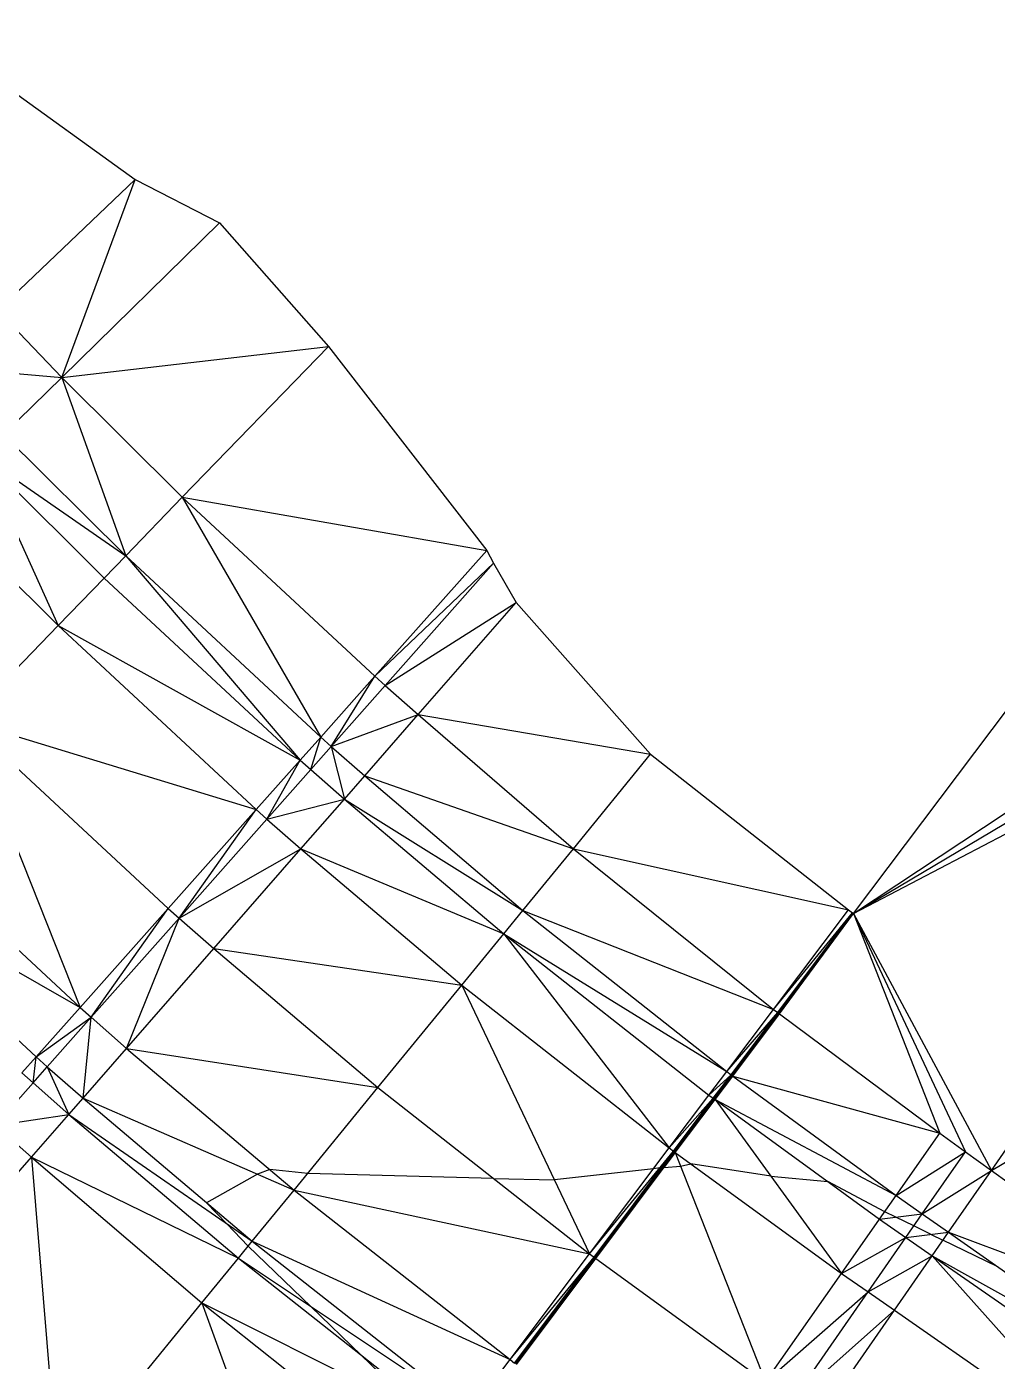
# Model space of a CAD drawing. Extents: x 2195426 to 2196998, y 328445 to 330532.
# Drawn here: x 2195655.1 to 2195743.1, y 329586.5 to 329707.4 of the extents above; entities that cross this region are included whole.
import ezdxf

# ---------------------------------------------------------------- set-up
doc = ezdxf.new("R2010")
doc.units = 0
for name, color, linetype in [('LS-CUTFILL', 5, 'CONTINUOUS'), ('LS-TIN-BOTTOM', 1, 'CONTINUOUS'), ('LS-TIN-TOP', 3, 'CONTINUOUS')]:
    doc.layers.add(name, color=color, linetype=linetype)

msp = doc.modelspace()

# ---------------------------------------------------------------- linework, layer by layer
at = {"layer": 'LS-CUTFILL'}
for p, q in [((2195723.160057, 329618.048225), (2195718.922285, 329612.427475)), ((2195723.160057, 329618.048225), (2195723.1502, 329618.0558)), ((2195723.2204, 329617.990509), (2195723.295989, 329617.932565)), ((2195717.31591, 329610.288977), (2195718.996444, 329612.365493)), ((2195719.073154, 329612.306881), (2195718.318493, 329611.462614)), ((2195717.393138, 329610.230218), (2195718.606793, 329611.685531)), ((2195713.792139, 329605.434847), (2195717.392076, 329610.228835)), ((2195713.799811, 329605.424532), (2195717.468077, 329610.168638)), ((2195717.315035, 329610.287881), (2195717.314439, 329610.287051)), ((2195717.31519, 329610.288086), (2195717.315035, 329610.287881)), ((2195717.315453, 329610.288437), (2195717.315822, 329610.288892)), ((2195713.792187, 329605.434812), (2195715.959673, 329608.226129)), ((2195712.83873, 329604.025076), (2195713.799809, 329605.424534)), ((2195713.866788, 329605.371085), (2195712.838753, 329604.025081)), ((2195712.838753, 329604.025081), (2195713.866601, 329605.370837)), ((2195713.711592, 329605.490787), (2195713.7116, 329605.4908)), ((2195677.101952, 329603.842193), (2195676.000249, 329603.413784)), ((2195680.548598, 329603.48341), (2195677.101959, 329603.84219)), ((2195711.903816, 329603.911513), (2195702.917462, 329602.886789)), ((2195711.903823, 329603.911513), (2195711.903816, 329603.911513)), ((2195712.477702, 329603.984497), (2195711.903823, 329603.911513)), ((2195712.477702, 329603.984497), (2195712.477709, 329603.984496)), ((2195712.477709, 329603.984496), (2195712.585992, 329603.992341)), ((2195712.585995, 329603.992341), (2195712.606574, 329603.993926)), ((2195712.721779, 329604.009443), (2195712.721852, 329604.009452)), ((2195712.857543, 329604.026567), (2195712.857519, 329604.026566)), ((2195712.857543, 329604.026567), (2195714.348742, 329604.152807)), ((2195714.348742, 329604.152807), (2195714.348764, 329604.152805)), ((2195714.348764, 329604.152805), (2195715.268972, 329604.355956)), ((2195722.523359, 329603.235885), (2195715.268972, 329604.355971)), ((2195715.268972, 329604.355971), (2195715.268972, 329604.355956)), ((2195676.000222, 329603.413778), (2195671.379063, 329600.825157)), ((2195676.000222, 329603.413778), (2195676.000249, 329603.413784)), ((2195680.548636, 329603.483401), (2195680.548598, 329603.48341)), ((2195697.391316, 329603.035003), (2195680.548636, 329603.483401)), ((2195697.391318, 329603.035003), (2195702.917431, 329602.886778)), ((2195702.917462, 329602.886789), (2195702.917431, 329602.886778)), ((2195722.523403, 329603.235875), (2195722.523359, 329603.235885)), ((2195722.523403, 329603.235875), (2195727.709468, 329602.736101)), ((2195727.709468, 329602.736101), (2195727.70936, 329602.736209)), ((2195732.860766, 329600.010501), (2195727.70936, 329602.736209)), ((2195671.379025, 329600.825185), (2195673.213019, 329598.920073)), ((2195671.379063, 329600.825157), (2195671.379025, 329600.825185)), ((2195673.213026, 329598.920065), (2195675.161311, 329596.899227)), ((2195733.870833, 329599.520597), (2195732.86077, 329600.010499)), ((2195733.870853, 329599.520587), (2195733.870833, 329599.520597)), ((2195735.501226, 329598.728591), (2195733.870853, 329599.520587)), ((2195735.50123, 329598.728589), (2195735.501226, 329598.728591)), ((2195737.077982, 329597.958092), (2195735.50123, 329598.728589)), ((2195737.078008, 329597.95808), (2195737.077982, 329597.958092)), ((2195737.078008, 329597.95808), (2195738.135968, 329597.441179)), ((2195680.838871, 329591.417787), (2195675.161319, 329596.899221)), ((2195743.061214, 329595.03441), (2195738.13599, 329597.441168)), ((2195706.504301, 329595.896134), (2195706.504285, 329595.896111)), ((2195706.505364, 329595.897548), (2195706.505379, 329595.897536)), ((2195706.583193, 329595.834626), (2195706.583178, 329595.834638)), ((2195706.584285, 329595.836111), (2195706.584985, 329595.837044)), ((2195743.061233, 329595.034401), (2195743.061214, 329595.03441)), ((2195680.838871, 329591.417787), (2195680.838892, 329591.417767)), ((2195685.395235, 329587.025488), (2195680.838892, 329591.417767)), ((2195685.395235, 329587.025488), (2195685.395287, 329587.025438)), ((2195685.395287, 329587.025438), (2195690.752783, 329581.856602))]:
    msp.add_line(p, q, dxfattribs=at)
at = {"layer": 'LS-TIN-BOTTOM'}
for p, q in [((2195645.6489, 329707.3981, 1177.8327), (2195664.9099, 329693.5532, 1175.4906)), ((2195652.41, 329681.6717, 1185.838), (2195664.9099, 329693.5532, 1175.4906)), ((2195658.2452, 329675.6225, 1186.0505), (2195664.9099, 329693.5532, 1175.4906)), ((2195664.9099, 329693.5532, 1175.4906), (2195672.5363, 329689.6121, 1174.0513)), ((2195658.2452, 329675.6225, 1186.0505), (2195672.5363, 329689.6121, 1174.0513)), ((2195672.5363, 329689.6121, 1174.0513), (2195682.4195, 329678.4285, 1175.0182)), ((2195652.41, 329681.6717, 1185.838), (2195658.2452, 329675.6225, 1186.0505)), ((2195658.2452, 329675.6225, 1186.0505), (2195682.4195, 329678.4285, 1175.0182)), ((2195669.1797, 329664.7496, 1186.4404), (2195682.4195, 329678.4285, 1175.0182)), ((2195682.4195, 329678.4285, 1175.0182), (2195696.7736, 329659.9235, 1177.8986)), ((2195647.057, 329676.5835, 1187.2995), (2195658.2452, 329675.6225, 1186.0505)), ((2195652.9676, 329670.4561, 1187.512), (2195658.2452, 329675.6225, 1186.0505)), ((2195658.2452, 329675.6225, 1186.0505), (2195664.0433, 329659.4428, 1187.9018)), ((2195658.2452, 329675.6225, 1186.0505), (2195669.1797, 329664.7496, 1186.4404)), ((2195652.9676, 329670.4561, 1187.512), (2195664.0433, 329659.4428, 1187.9018)), ((2195650.9672, 329668.498, 1188.0662), (2195657.9236, 329653.1202, 1188.8133)), ((2195650.9672, 329668.498, 1188.0662), (2195664.0433, 329659.4428, 1187.9018)), ((2195650.9672, 329668.498, 1188.0662), (2195662.0965, 329657.4315, 1188.4561)), ((2195646.6796, 329664.3008, 1188.4234), (2195657.9236, 329653.1202, 1188.8133)), ((2195664.0433, 329659.4428, 1187.9018), (2195669.1797, 329664.7496, 1186.4404)), ((2195669.1797, 329664.7496, 1186.4404), (2195681.7288, 329643.0246, 1188.5042)), ((2195669.1797, 329664.7496, 1186.4404), (2195696.7736, 329659.9235, 1177.8986)), ((2195669.1797, 329664.7496, 1186.4404), (2195686.6397, 329648.5408, 1187.0427)), ((2195730.0192, 329627.0445, 1181.6943), (2195758.0186, 329664.1887, 1176.9194)), ((2195662.0965, 329657.4315, 1188.4561), (2195664.0433, 329659.4428, 1187.9018)), ((2195664.0433, 329659.4428, 1187.9018), (2195679.8675, 329640.9339, 1189.0584)), ((2195664.0433, 329659.4428, 1187.9018), (2195681.7288, 329643.0246, 1188.5042)), ((2195686.6397, 329648.5408, 1187.0427), (2195696.7736, 329659.9235, 1177.8986)), ((2195696.7736, 329659.9235, 1177.8986), (2195697.4013, 329658.7979, 1178.185)), ((2195686.6397, 329648.5408, 1187.0427), (2195697.4013, 329658.7979, 1178.185)), ((2195687.574, 329647.7108, 1187.0743), (2195697.4013, 329658.7979, 1178.185)), ((2195697.4013, 329658.7979, 1178.185), (2195699.4443, 329655.2241, 1179.0857)), ((2195657.9236, 329653.1202, 1188.8133), (2195662.0965, 329657.4315, 1188.4561)), ((2195662.0965, 329657.4315, 1188.4561), (2195679.8675, 329640.9339, 1189.0584)), ((2195687.574, 329647.7108, 1187.0743), (2195699.4443, 329655.2241, 1179.0857)), ((2195690.5718, 329645.0723, 1187.1753), (2195699.4443, 329655.2241, 1179.0857)), ((2195699.4443, 329655.2241, 1179.0857), (2195711.6272, 329641.4664, 1181.1153)), ((2195730.0192, 329627.0445, 1181.6943), (2195770.7652, 329653.9854, 1177.5909)), ((2195649.5778, 329644.4976, 1189.2381), (2195657.9236, 329653.1202, 1188.8133)), ((2195657.9236, 329653.1202, 1188.8133), (2195675.8778, 329636.4526, 1189.4157)), ((2195657.9236, 329653.1202, 1188.8133), (2195679.8675, 329640.9339, 1189.0584)), ((2195730.0192, 329627.0445, 1181.6943), (2195772.8079, 329652.42, 1177.7047)), ((2195730.0192, 329627.0445, 1181.6943), (2195775.0222, 329650.5274, 1177.851)), ((2195742.5202, 329603.7509, 1189.243), (2195775.0222, 329650.5274, 1177.851)), ((2195681.7288, 329643.0246, 1188.5042), (2195686.6397, 329648.5408, 1187.0427)), ((2195682.6751, 329642.184, 1188.5358), (2195686.6397, 329648.5408, 1187.0427)), ((2195686.6397, 329648.5408, 1187.0427), (2195687.574, 329647.7108, 1187.0743)), ((2195682.6751, 329642.184, 1188.5358), (2195687.574, 329647.7108, 1187.0743)), ((2195687.574, 329647.7108, 1187.0743), (2195690.5718, 329645.0723, 1187.1753)), ((2195682.6751, 329642.184, 1188.5358), (2195690.5718, 329645.0723, 1187.1753)), ((2195685.7116, 329639.5114, 1188.6367), (2195690.5718, 329645.0723, 1187.1753)), ((2195690.5718, 329645.0723, 1187.1753), (2195704.6257, 329632.9095, 1187.7491)), ((2195690.5718, 329645.0723, 1187.1753), (2195711.6272, 329641.4664, 1181.1153)), ((2195649.5778, 329644.4976, 1189.2381), (2195659.9191, 329618.5272, 1190.2653)), ((2195649.5778, 329644.4976, 1189.2381), (2195667.8984, 329627.4898, 1189.8405)), ((2195649.5778, 329644.4976, 1189.2381), (2195675.8778, 329636.4526, 1189.4157)), ((2195679.8675, 329640.9339, 1189.0584), (2195681.7288, 329643.0246, 1188.5042)), ((2195680.8184, 329640.0892, 1189.09), (2195681.7288, 329643.0246, 1188.5042)), ((2195681.7288, 329643.0246, 1188.5042), (2195682.6751, 329642.184, 1188.5358)), ((2195680.8184, 329640.0892, 1189.09), (2195682.6751, 329642.184, 1188.5358)), ((2195682.6751, 329642.184, 1188.5358), (2195683.8696, 329637.4037, 1189.191)), ((2195682.6751, 329642.184, 1188.5358), (2195685.7116, 329639.5114, 1188.6367)), ((2195704.6257, 329632.9095, 1187.7491), (2195711.6272, 329641.4664, 1181.1153)), ((2195711.6272, 329641.4664, 1181.1153), (2195729.5637, 329627.3799, 1181.6836)), ((2195675.8778, 329636.4526, 1189.4157), (2195679.8675, 329640.9339, 1189.0584)), ((2195676.8385, 329635.5991, 1189.4473), (2195679.8675, 329640.9339, 1189.0584)), ((2195676.8385, 329635.5991, 1189.4473), (2195680.8184, 329640.0892, 1189.09)), ((2195679.8675, 329640.9339, 1189.0584), (2195680.8184, 329640.0892, 1189.09)), ((2195680.8184, 329640.0892, 1189.09), (2195683.8696, 329637.4037, 1189.191)), ((2195683.8696, 329637.4037, 1189.191), (2195685.7116, 329639.5114, 1188.6367)), ((2195685.7116, 329639.5114, 1188.6367), (2195700.0465, 329627.3129, 1189.1802)), ((2195685.7116, 329639.5114, 1188.6367), (2195704.6257, 329632.9095, 1187.7491)), ((2195667.8984, 329627.4898, 1189.8405), (2195675.8778, 329636.4526, 1189.4157)), ((2195668.8787, 329626.6189, 1189.8721), (2195675.8778, 329636.4526, 1189.4157)), ((2195675.8778, 329636.4526, 1189.4157), (2195676.8385, 329635.5991, 1189.4473)), ((2195676.8385, 329635.5991, 1189.4473), (2195683.8696, 329637.4037, 1189.191)), ((2195679.9211, 329632.8859, 1189.5482), (2195683.8696, 329637.4037, 1189.191)), ((2195683.8696, 329637.4037, 1189.191), (2195698.3102, 329625.1909, 1189.723)), ((2195683.8696, 329637.4037, 1189.191), (2195700.0465, 329627.3129, 1189.1802)), ((2195641.2321, 329635.8751, 1189.6629), (2195659.9191, 329618.5272, 1190.2653)), ((2195668.8787, 329626.6189, 1189.8721), (2195676.8385, 329635.5991, 1189.4473)), ((2195676.8385, 329635.5991, 1189.4473), (2195679.9211, 329632.8859, 1189.5482)), ((2195742.5202, 329603.7509, 1189.243), (2195794.586, 329634.8709, 1178.9506)), ((2195668.8787, 329626.6189, 1189.8721), (2195679.9211, 329632.8859, 1189.5482)), ((2195672.0242, 329623.8504, 1189.973), (2195679.9211, 329632.8859, 1189.5482)), ((2195679.9211, 329632.8859, 1189.5482), (2195694.5107, 329620.5473, 1190.0595)), ((2195679.9211, 329632.8859, 1189.5482), (2195698.3102, 329625.1909, 1189.723)), ((2195700.0465, 329627.3129, 1189.1802), (2195704.6257, 329632.9095, 1187.7491)), ((2195704.6257, 329632.9095, 1187.7491), (2195722.7682, 329618.3494, 1188.4647)), ((2195704.6257, 329632.9095, 1187.7491), (2195729.5637, 329627.3799, 1181.6836)), ((2195637.0592, 329631.5638, 1189.7312), (2195659.9191, 329618.5272, 1190.2653)), ((2195637.0592, 329631.5638, 1189.7312), (2195655.9294, 329614.0458, 1190.3335)), ((2195659.9191, 329618.5272, 1190.2653), (2195667.8984, 329627.4898, 1189.8405)), ((2195660.919, 329617.6389, 1190.2969), (2195667.8984, 329627.4898, 1189.8405)), ((2195667.8984, 329627.4898, 1189.8405), (2195668.8787, 329626.6189, 1189.8721)), ((2195698.3102, 329625.1909, 1189.723), (2195700.0465, 329627.3129, 1189.1802)), ((2195700.0465, 329627.3129, 1189.1802), (2195718.531, 329612.7184, 1189.8594)), ((2195700.0465, 329627.3129, 1189.1802), (2195722.7682, 329618.3494, 1188.4647)), ((2195722.7682, 329618.3494, 1188.4647), (2195729.5637, 329627.3799, 1181.6836)), ((2195722.7682, 329618.3494, 1188.4647), (2195729.9439, 329627.1, 1181.6925)), ((2195723.1502, 329618.0558, 1188.4795), (2195729.9439, 329627.1, 1181.6925)), ((2195723.1502, 329618.0558, 1188.4795), (2195730.0192, 329627.0445, 1181.6943)), ((2195723.2258, 329617.9977, 1188.4824), (2195730.0192, 329627.0445, 1181.6943)), ((2195723.3015, 329617.9397, 1188.4853), (2195730.0192, 329627.0445, 1181.6943)), ((2195729.5637, 329627.3799, 1181.6836), (2195729.9439, 329627.1, 1181.6925)), ((2195729.9439, 329627.1, 1181.6925), (2195730.0192, 329627.0445, 1181.6943)), ((2195730.0192, 329627.0445, 1181.6943), (2195737.8628, 329607.1333, 1189.0411)), ((2195730.0192, 329627.0445, 1181.6943), (2195742.5202, 329603.7509, 1189.243)), ((2195730.0192, 329627.0445, 1181.6943), (2195740.1716, 329605.4501, 1189.1437)), ((2195660.919, 329617.6389, 1190.2969), (2195668.8787, 329626.6189, 1189.8721)), ((2195664.1275, 329614.8149, 1190.3978), (2195668.8787, 329626.6189, 1189.8721)), ((2195668.8787, 329626.6189, 1189.8721), (2195672.0242, 329623.8504, 1189.973)), ((2195694.5107, 329620.5473, 1190.0595), (2195698.3102, 329625.1909, 1189.723)), ((2195698.3102, 329625.1909, 1189.723), (2195713.316, 329605.7882, 1190.6991)), ((2195698.3102, 329625.1909, 1189.723), (2195716.9237, 329610.5824, 1190.3887)), ((2195698.3102, 329625.1909, 1189.723), (2195718.531, 329612.7184, 1189.8594)), ((2195664.1275, 329614.8149, 1190.3978), (2195672.0242, 329623.8504, 1189.973)), ((2195672.0242, 329623.8504, 1189.973), (2195686.9115, 329611.2599, 1190.4428)), ((2195672.0242, 329623.8504, 1189.973), (2195694.5107, 329620.5473, 1190.0595)), ((2195686.9115, 329611.2599, 1190.4428), (2195694.5107, 329620.5473, 1190.0595)), ((2195694.5107, 329620.5473, 1190.0595), (2195706.1007, 329596.1996, 1191.0306)), ((2195694.5107, 329620.5473, 1190.0595), (2195713.316, 329605.7882, 1190.6991)), ((2195655.9294, 329614.0458, 1190.3335), (2195659.9191, 329618.5272, 1190.2653)), ((2195659.9191, 329618.5272, 1190.2653), (2195660.919, 329617.6389, 1190.2969)), ((2195718.531, 329612.7184, 1189.8594), (2195722.7682, 329618.3494, 1188.4647)), ((2195722.7682, 329618.3494, 1188.4647), (2195723.1502, 329618.0558, 1188.4795)), ((2195655.9294, 329614.0458, 1190.3335), (2195660.919, 329617.6389, 1190.2969)), ((2195656.9392, 329613.1488, 1190.3651), (2195660.919, 329617.6389, 1190.2969)), ((2195660.1791, 329610.2972, 1190.4661), (2195660.919, 329617.6389, 1190.2969)), ((2195660.919, 329617.6389, 1190.2969), (2195664.1275, 329614.8149, 1190.3978)), ((2195718.531, 329612.7184, 1189.8594), (2195723.1502, 329618.0558, 1188.4795)), ((2195718.9199, 329612.4243, 1189.8735), (2195723.1502, 329618.0558, 1188.4795)), ((2195718.9199, 329612.4243, 1189.8735), (2195723.2258, 329617.9977, 1188.4824)), ((2195718.9969, 329612.3661, 1189.8762), (2195723.2258, 329617.9977, 1188.4824)), ((2195718.9969, 329612.3661, 1189.8762), (2195723.3015, 329617.9397, 1188.4853)), ((2195719.074, 329612.3079, 1189.879), (2195723.3015, 329617.9397, 1188.4853)), ((2195723.1502, 329618.0558, 1188.4795), (2195723.2258, 329617.9977, 1188.4824)), ((2195723.2258, 329617.9977, 1188.4824), (2195723.3015, 329617.9397, 1188.4853)), ((2195723.3015, 329617.9397, 1188.4853), (2195737.8628, 329607.1333, 1189.0411)), ((2195660.1791, 329610.2972, 1190.4661), (2195664.1275, 329614.8149, 1190.3978)), ((2195664.1275, 329614.8149, 1190.3978), (2195679.3125, 329601.9727, 1190.8262)), ((2195664.1275, 329614.8149, 1190.3978), (2195686.9115, 329611.2599, 1190.4428)), ((2195654.6302, 329612.5865, 1189.9468), (2195655.9294, 329614.0458, 1190.3335)), ((2195655.6432, 329611.6867, 1189.9784), (2195655.9294, 329614.0458, 1190.3335)), ((2195655.9294, 329614.0458, 1190.3335), (2195656.9392, 329613.1488, 1190.3651)), ((2195654.6302, 329612.5865, 1189.9468), (2195655.6432, 329611.6867, 1189.9784)), ((2195655.6432, 329611.6867, 1189.9784), (2195656.9392, 329613.1488, 1190.3651)), ((2195656.9392, 329613.1488, 1190.3651), (2195658.8933, 329608.8261, 1190.0794)), ((2195656.9392, 329613.1488, 1190.3651), (2195660.1791, 329610.2972, 1190.4661)), ((2195716.9237, 329610.5824, 1190.3887), (2195718.531, 329612.7184, 1189.8594)), ((2195716.9237, 329610.5824, 1190.3887), (2195718.9199, 329612.4243, 1189.8735)), ((2195717.3152, 329610.2881, 1190.4025), (2195718.9199, 329612.4243, 1189.8735)), ((2195717.3152, 329610.2881, 1190.4025), (2195718.9969, 329612.3661, 1189.8762)), ((2195717.3928, 329610.2298, 1190.4052), (2195718.9969, 329612.3661, 1189.8762)), ((2195717.3928, 329610.2298, 1190.4052), (2195719.074, 329612.3079, 1189.879)), ((2195717.4703, 329610.1716, 1190.4079), (2195719.074, 329612.3079, 1189.879)), ((2195718.531, 329612.7184, 1189.8594), (2195718.9199, 329612.4243, 1189.8735)), ((2195718.9199, 329612.4243, 1189.8735), (2195718.9969, 329612.3661, 1189.8762)), ((2195718.9969, 329612.3661, 1189.8762), (2195719.074, 329612.3079, 1189.879)), ((2195719.074, 329612.3079, 1189.879), (2195733.8945, 329601.4824, 1190.4078)), ((2195719.074, 329612.3079, 1189.879), (2195737.8628, 329607.1333, 1189.0411)), ((2195652.2327, 329607.8391, 1188.9604), (2195655.6432, 329611.6867, 1189.9784)), ((2195655.6432, 329611.6867, 1189.9784), (2195658.8933, 329608.8261, 1190.0794)), ((2195679.3125, 329601.9727, 1190.8262), (2195686.9115, 329611.2599, 1190.4428)), ((2195686.9115, 329611.2599, 1190.4428), (2195706.1007, 329596.1996, 1191.0306)), ((2195658.8933, 329608.8261, 1190.0794), (2195660.1791, 329610.2972, 1190.4661)), ((2195660.1791, 329610.2972, 1190.4661), (2195675.513, 329597.329, 1190.8738)), ((2195660.1791, 329610.2972, 1190.4661), (2195679.3125, 329601.9727, 1190.8262)), ((2195713.316, 329605.7882, 1190.6991), (2195716.9237, 329610.5824, 1190.3887)), ((2195713.316, 329605.7882, 1190.6991), (2195717.3152, 329610.2881, 1190.4025)), ((2195713.7116, 329605.4908, 1190.7123), (2195717.3152, 329610.2881, 1190.4025)), ((2195713.79, 329605.4319, 1190.7149), (2195717.3152, 329610.2881, 1190.4025)), ((2195713.79, 329605.4319, 1190.7149), (2195717.3928, 329610.2298, 1190.4052)), ((2195713.79, 329605.4319, 1190.7149), (2195717.4703, 329610.1716, 1190.4079)), ((2195713.8683, 329605.3731, 1190.7175), (2195717.4703, 329610.1716, 1190.4079)), ((2195716.9237, 329610.5824, 1190.3887), (2195717.3152, 329610.2881, 1190.4025)), ((2195717.3152, 329610.2881, 1190.4025), (2195717.3928, 329610.2298, 1190.4052)), ((2195717.3928, 329610.2298, 1190.4052), (2195717.4703, 329610.1716, 1190.4079)), ((2195717.4703, 329610.1716, 1190.4079), (2195728.9404, 329594.428, 1191.2159)), ((2195717.4703, 329610.1716, 1190.4079), (2195733.8945, 329601.4824, 1190.4078)), ((2195717.4703, 329610.1716, 1190.4079), (2195732.3886, 329599.3382, 1190.9266)), ((2195652.2327, 329607.8391, 1188.9604), (2195658.8933, 329608.8261, 1190.0794)), ((2195655.5098, 329604.9547, 1189.0614), (2195658.8933, 329608.8261, 1190.0794)), ((2195658.8933, 329608.8261, 1190.0794), (2195674.2571, 329595.7942, 1190.4813)), ((2195658.8933, 329608.8261, 1190.0794), (2195675.513, 329597.329, 1190.8738)), ((2195652.2327, 329607.8391, 1188.9604), (2195655.5098, 329604.9547, 1189.0614)), ((2195733.8945, 329601.4824, 1190.4078), (2195737.8628, 329607.1333, 1189.0411)), ((2195737.8628, 329607.1333, 1189.0411), (2195740.1716, 329605.4501, 1189.1437)), ((2195639.7241, 329586.8928, 1174.6686), (2195655.5098, 329604.9547, 1189.0614)), ((2195655.5098, 329604.9547, 1189.0614), (2195657.9292, 329575.8388, 1177.1088)), ((2195655.5098, 329604.9547, 1189.0614), (2195670.9524, 329591.7552, 1189.448)), ((2195655.5098, 329604.9547, 1189.0614), (2195674.2571, 329595.7942, 1190.4813)), ((2195706.1007, 329596.1996, 1191.0306), (2195713.316, 329605.7882, 1190.6991)), ((2195706.1007, 329596.1996, 1191.0306), (2195713.7116, 329605.4908, 1190.7123)), ((2195706.5043, 329595.8961, 1191.0428), (2195713.7116, 329605.4908, 1190.7123)), ((2195706.5843, 329595.8361, 1191.0452), (2195713.7116, 329605.4908, 1190.7123)), ((2195706.5843, 329595.8361, 1191.0452), (2195713.79, 329605.4319, 1190.7149)), ((2195706.5843, 329595.8361, 1191.0452), (2195713.8683, 329605.3731, 1190.7175)), ((2195706.6642, 329595.776, 1191.0476), (2195713.8683, 329605.3731, 1190.7175)), ((2195713.316, 329605.7882, 1190.6991), (2195713.7116, 329605.4908, 1190.7123)), ((2195713.7116, 329605.4908, 1190.7123), (2195713.79, 329605.4319, 1190.7149)), ((2195713.79, 329605.4319, 1190.7149), (2195713.8683, 329605.3731, 1190.7175)), ((2195713.8683, 329605.3731, 1190.7175), (2195722.0439, 329584.6076, 1191.5056)), ((2195713.8683, 329605.3731, 1190.7175), (2195728.9404, 329594.428, 1191.2159)), ((2195733.8945, 329601.4824, 1190.4078), (2195740.1716, 329605.4501, 1189.1437)), ((2195736.2554, 329599.814, 1190.5021), (2195740.1716, 329605.4501, 1189.1437)), ((2195740.1716, 329605.4501, 1189.1437), (2195742.5202, 329603.7509, 1189.243)), ((2195736.2554, 329599.814, 1190.5021), (2195742.5202, 329603.7509, 1189.243)), ((2195738.627, 329598.1479, 1190.5934), (2195742.5202, 329603.7509, 1189.243)), ((2195742.5202, 329603.7509, 1189.243), (2195762.7935, 329589.1154, 1190.0939)), ((2195675.513, 329597.329, 1190.8738), (2195679.3125, 329601.9727, 1190.8262)), ((2195679.3125, 329601.9727, 1190.8262), (2195698.8854, 329586.6112, 1191.3622)), ((2195679.3125, 329601.9727, 1190.8262), (2195706.1007, 329596.1996, 1191.0306)), ((2195732.3886, 329599.3382, 1190.9266), (2195733.8945, 329601.4824, 1190.4078)), ((2195733.8945, 329601.4824, 1190.4078), (2195736.2554, 329599.814, 1190.5021)), ((2195728.9404, 329594.428, 1191.2159), (2195732.3886, 329599.3382, 1190.9266)), ((2195732.3886, 329599.3382, 1190.9266), (2195736.2554, 329599.814, 1190.5021)), ((2195732.3886, 329599.3382, 1190.9266), (2195734.7693, 329597.6752, 1191.0178)), ((2195734.7693, 329597.6752, 1191.0178), (2195736.2554, 329599.814, 1190.5021)), ((2195736.2554, 329599.814, 1190.5021), (2195738.627, 329598.1479, 1190.5934)), ((2195728.9404, 329594.428, 1191.2159), (2195734.7693, 329597.6752, 1191.0178)), ((2195731.3456, 329592.7479, 1191.3007), (2195734.7693, 329597.6752, 1191.0178)), ((2195734.7693, 329597.6752, 1191.0178), (2195738.627, 329598.1479, 1190.5934)), ((2195734.7693, 329597.6752, 1191.0178), (2195737.1495, 329596.0214, 1191.1061)), ((2195737.1495, 329596.0214, 1191.1061), (2195738.627, 329598.1479, 1190.5934)), ((2195738.627, 329598.1479, 1190.5934), (2195759.0874, 329583.7816, 1191.3796)), ((2195738.627, 329598.1479, 1190.5934), (2195762.7935, 329589.1154, 1190.0939)), ((2195674.2571, 329595.7942, 1190.4813), (2195675.513, 329597.329, 1190.8738)), ((2195675.513, 329597.329, 1190.8738), (2195695.2778, 329581.8169, 1191.3839)), ((2195675.513, 329597.329, 1190.8738), (2195698.8854, 329586.6112, 1191.3622)), ((2195670.9524, 329591.7552, 1189.448), (2195674.2571, 329595.7942, 1190.4813)), ((2195674.2571, 329595.7942, 1190.4813), (2195694.0625, 329580.202, 1190.9838)), ((2195674.2571, 329595.7942, 1190.4813), (2195695.2778, 329581.8169, 1191.3839)), ((2195698.8854, 329586.6112, 1191.3622), (2195706.1007, 329596.1996, 1191.0306)), ((2195698.8854, 329586.6112, 1191.3622), (2195706.5043, 329595.8961, 1191.0428)), ((2195699.2971, 329586.3016, 1191.3733), (2195706.5043, 329595.8961, 1191.0428)), ((2195699.3787, 329586.2404, 1191.3755), (2195706.5043, 329595.8961, 1191.0428)), ((2195699.3787, 329586.2404, 1191.3755), (2195706.5843, 329595.8361, 1191.0452)), ((2195699.3787, 329586.2404, 1191.3755), (2195706.6642, 329595.776, 1191.0476)), ((2195699.4603, 329586.1791, 1191.3777), (2195706.6642, 329595.776, 1191.0476)), ((2195706.1007, 329596.1996, 1191.0306), (2195706.5043, 329595.8961, 1191.0428)), ((2195706.5043, 329595.8961, 1191.0428), (2195706.5843, 329595.8361, 1191.0452)), ((2195706.5843, 329595.8361, 1191.0452), (2195706.6642, 329595.776, 1191.0476)), ((2195706.6642, 329595.776, 1191.0476), (2195722.0439, 329584.6076, 1191.5056)), ((2195731.3456, 329592.7479, 1191.3007), (2195737.1495, 329596.0214, 1191.1061)), ((2195733.7258, 329591.0941, 1191.3829), (2195737.1495, 329596.0214, 1191.1061)), ((2195737.1495, 329596.0214, 1191.1061), (2195754.2563, 329576.8288, 1192.0915)), ((2195737.1495, 329596.0214, 1191.1061), (2195757.68, 329581.7561, 1191.868)), ((2195737.1495, 329596.0214, 1191.1061), (2195759.0874, 329583.7816, 1191.3796)), ((2195722.0439, 329584.6076, 1191.5056), (2195728.9404, 329594.428, 1191.2159)), ((2195728.9404, 329594.428, 1191.2159), (2195731.3456, 329592.7479, 1191.3007)), ((2195657.9292, 329575.8388, 1177.1088), (2195670.9524, 329591.7552, 1189.448)), ((2195670.9524, 329591.7552, 1189.448), (2195681.2959, 329563.2362, 1180.3823)), ((2195670.9524, 329591.7552, 1189.448), (2195690.8646, 329575.9523, 1189.9308)), ((2195670.9524, 329591.7552, 1189.448), (2195694.0625, 329580.202, 1190.9838)), ((2195722.0439, 329584.6076, 1191.5056), (2195731.3456, 329592.7479, 1191.3007)), ((2195724.4982, 329582.8932, 1191.5777), (2195731.3456, 329592.7479, 1191.3007)), ((2195731.3456, 329592.7479, 1191.3007), (2195733.7258, 329591.0941, 1191.3829)), ((2195724.4982, 329582.8932, 1191.5777), (2195733.7258, 329591.0941, 1191.3829)), ((2195726.8784, 329581.2394, 1191.6476), (2195733.7258, 329591.0941, 1191.3829)), ((2195733.7258, 329591.0941, 1191.3829), (2195754.2563, 329576.8288, 1192.0915)), ((2195695.2778, 329581.8169, 1191.3839), (2195698.8854, 329586.6112, 1191.3622)), ((2195698.8854, 329586.6112, 1191.3622), (2195699.2971, 329586.3016, 1191.3733))]:
    msp.add_line(p, q, dxfattribs=at)
at = {"layer": 'LS-TIN-TOP'}
for p, q in [((2195645.648914, 329707.398141, 1169.211972), (2195664.909867, 329693.553171, 1165.308363)), ((2195652.410041, 329681.671697, 1182.55409), (2195664.909867, 329693.553171, 1165.308363)), ((2195658.245226, 329675.622487, 1182.908249), (2195664.909867, 329693.553171, 1165.308363)), ((2195664.909867, 329693.553171, 1165.308363), (2195672.536303, 329689.61215, 1162.90961)), ((2195658.245226, 329675.622487, 1182.908249), (2195672.536303, 329689.61215, 1162.90961)), ((2195672.536303, 329689.61215, 1162.90961), (2195682.419532, 329678.428524, 1164.521095)), ((2195652.410041, 329681.671697, 1182.55409), (2195658.245226, 329675.622487, 1182.908249)), ((2195658.245226, 329675.622487, 1182.908249), (2195682.419532, 329678.428524, 1164.521095)), ((2195669.179726, 329664.749624, 1183.558027), (2195682.419532, 329678.428524, 1164.521095)), ((2195682.419532, 329678.428524, 1164.521095), (2195696.773614, 329659.923519, 1169.321809)), ((2195647.057007, 329676.583471, 1184.989832), (2195658.245226, 329675.622487, 1182.908249)), ((2195652.967559, 329670.456131, 1185.343991), (2195658.245226, 329675.622487, 1182.908249)), ((2195658.245226, 329675.622487, 1182.908249), (2195664.043286, 329659.442837, 1185.993769)), ((2195658.245226, 329675.622487, 1182.908249), (2195669.179726, 329664.749624, 1183.558027)), ((2195652.967559, 329670.456131, 1185.343991), (2195664.043286, 329659.442837, 1185.993769)), ((2195650.967213, 329668.497975, 1186.267741), (2195657.923588, 329653.120181, 1187.512924)), ((2195650.967213, 329668.497975, 1186.267741), (2195664.043286, 329659.442837, 1185.993769)), ((2195650.967213, 329668.497975, 1186.267741), (2195662.096469, 329657.431454, 1186.917519)), ((2195646.679598, 329664.30079, 1186.863146), (2195657.923588, 329653.120181, 1187.512924)), ((2195664.043286, 329659.442837, 1185.993769), (2195669.179726, 329664.749624, 1183.558027)), ((2195669.179726, 329664.749624, 1183.558027), (2195681.728809, 329643.024636, 1186.997706)), ((2195669.179726, 329664.749624, 1183.558027), (2195696.773614, 329659.923519, 1169.321809)), ((2195669.179726, 329664.749624, 1183.558027), (2195686.639738, 329648.540774, 1184.561964)), ((2195730.019234, 329627.044549, 1175.647904), (2195758.018629, 329664.188689, 1167.68978)), ((2195662.096469, 329657.431454, 1186.917519), (2195664.043286, 329659.442837, 1185.993769)), ((2195664.043286, 329659.442837, 1185.993769), (2195679.867465, 329640.933904, 1187.921456)), ((2195664.043286, 329659.442837, 1185.993769), (2195681.728809, 329643.024636, 1186.997706)), ((2195686.639738, 329648.540774, 1184.561964), (2195696.773614, 329659.923519, 1169.321809)), ((2195696.773614, 329659.923519, 1169.321809), (2195697.401335, 329658.797946, 1169.799076)), ((2195686.639738, 329648.540774, 1184.561964), (2195697.401335, 329658.797946, 1169.799076)), ((2195687.57401, 329647.710835, 1184.614621), (2195697.401335, 329658.797946, 1169.799076)), ((2195697.401335, 329658.797946, 1169.799076), (2195699.444267, 329655.22413, 1171.300309)), ((2195657.923588, 329653.120181, 1187.512924), (2195662.096469, 329657.431454, 1186.917519)), ((2195662.096469, 329657.431454, 1186.917519), (2195679.867465, 329640.933904, 1187.921456)), ((2195687.57401, 329647.710835, 1184.614621), (2195699.444267, 329655.22413, 1171.300309)), ((2195690.571791, 329645.072315, 1184.782897), (2195699.444267, 329655.22413, 1171.300309)), ((2195699.444267, 329655.22413, 1171.300309), (2195711.627239, 329641.466427, 1174.682938)), ((2195730.019234, 329627.044549, 1175.647904), (2195770.765183, 329653.985376, 1168.808856)), ((2195649.577758, 329644.497565, 1188.22093), (2195657.923588, 329653.120181, 1187.512924)), ((2195657.923588, 329653.120181, 1187.512924), (2195675.87779, 329636.452554, 1188.516861)), ((2195657.923588, 329653.120181, 1187.512924), (2195679.867465, 329640.933904, 1187.921456)), ((2195730.019234, 329627.044549, 1175.647904), (2195772.807937, 329652.419989, 1168.998512)), ((2195730.019234, 329627.044549, 1175.647904), (2195775.022197, 329650.527388, 1169.242417)), ((2195742.520242, 329603.750934, 1188.229002), (2195775.022197, 329650.527388, 1169.242417)), ((2195681.728809, 329643.024636, 1186.997706), (2195686.639738, 329648.540774, 1184.561964)), ((2195682.675147, 329642.183978, 1187.050363), (2195686.639738, 329648.540774, 1184.561964)), ((2195686.639738, 329648.540774, 1184.561964), (2195687.57401, 329647.710835, 1184.614621)), ((2195682.675147, 329642.183978, 1187.050363), (2195687.57401, 329647.710835, 1184.614621)), ((2195687.57401, 329647.710835, 1184.614621), (2195690.571791, 329645.072315, 1184.782897)), ((2195682.675147, 329642.183978, 1187.050363), (2195690.571791, 329645.072315, 1184.782897)), ((2195685.711647, 329639.511379, 1187.218639), (2195690.571791, 329645.072315, 1184.782897)), ((2195690.571791, 329645.072315, 1184.782897), (2195704.625726, 329632.909458, 1185.739291)), ((2195690.571791, 329645.072315, 1184.782897), (2195711.627239, 329641.466427, 1174.682938)), ((2195649.577758, 329644.497565, 1188.22093), (2195659.919094, 329618.527153, 1189.932861)), ((2195649.577758, 329644.497565, 1188.22093), (2195667.898376, 329627.489779, 1189.224867)), ((2195649.577758, 329644.497565, 1188.22093), (2195675.87779, 329636.452554, 1188.516861)), ((2195679.867465, 329640.933904, 1187.921456), (2195681.728809, 329643.024636, 1186.997706)), ((2195680.818376, 329640.089184, 1187.974113), (2195681.728809, 329643.024636, 1186.997706)), ((2195681.728809, 329643.024636, 1186.997706), (2195682.675147, 329642.183978, 1187.050363)), ((2195680.818376, 329640.089184, 1187.974113), (2195682.675147, 329642.183978, 1187.050363)), ((2195682.675147, 329642.183978, 1187.050363), (2195683.869551, 329637.403669, 1188.142389)), ((2195682.675147, 329642.183978, 1187.050363), (2195685.711647, 329639.511379, 1187.218639)), ((2195704.625726, 329632.909458, 1185.739291), (2195711.627239, 329641.466427, 1174.682938)), ((2195711.627239, 329641.466427, 1174.682938), (2195729.56369, 329627.379924, 1175.63013)), ((2195675.87779, 329636.452554, 1188.516861), (2195679.867465, 329640.933904, 1187.921456)), ((2195676.838505, 329635.599125, 1188.569518), (2195679.867465, 329640.933904, 1187.921456)), ((2195676.838505, 329635.599125, 1188.569518), (2195680.818376, 329640.089184, 1187.974113)), ((2195679.867465, 329640.933904, 1187.921456), (2195680.818376, 329640.089184, 1187.974113)), ((2195680.818376, 329640.089184, 1187.974113), (2195683.869551, 329637.403669, 1188.142389)), ((2195683.869551, 329637.403669, 1188.142389), (2195685.711647, 329639.511379, 1187.218639)), ((2195685.711647, 329639.511379, 1187.218639), (2195700.046516, 329627.312931, 1188.124338)), ((2195685.711647, 329639.511379, 1187.218639), (2195704.625726, 329632.909458, 1185.739291)), ((2195667.898376, 329627.489779, 1189.224867), (2195675.87779, 329636.452554, 1188.516861)), ((2195668.878697, 329626.618933, 1189.277524), (2195675.87779, 329636.452554, 1188.516861)), ((2195675.87779, 329636.452554, 1188.516861), (2195676.838505, 329635.599125, 1188.569518)), ((2195676.838505, 329635.599125, 1188.569518), (2195683.869551, 329637.403669, 1188.142389)), ((2195679.921136, 329632.885924, 1188.737794), (2195683.869551, 329637.403669, 1188.142389)), ((2195683.869551, 329637.403669, 1188.142389), (2195698.310236, 329625.190918, 1189.02914)), ((2195683.869551, 329637.403669, 1188.142389), (2195700.046516, 329627.312931, 1188.124338)), ((2195641.232067, 329635.875092, 1188.928924), (2195659.919094, 329618.527153, 1189.932861)), ((2195668.878697, 329626.618933, 1189.277524), (2195676.838505, 329635.599125, 1188.569518)), ((2195676.838505, 329635.599125, 1188.569518), (2195679.921136, 329632.885924, 1188.737794)), ((2195742.520242, 329603.750934, 1188.229002), (2195794.586018, 329634.870862, 1171.075047)), ((2195668.878697, 329626.618933, 1189.277524), (2195679.921136, 329632.885924, 1188.737794)), ((2195672.024239, 329623.85036, 1189.4458), (2195679.921136, 329632.885924, 1188.737794)), ((2195679.921136, 329632.885924, 1188.737794), (2195694.510693, 329620.547269, 1189.589822)), ((2195679.921136, 329632.885924, 1188.737794), (2195698.310236, 329625.190918, 1189.02914)), ((2195700.046516, 329627.312931, 1188.124338), (2195704.625726, 329632.909458, 1185.739291)), ((2195704.625726, 329632.909458, 1185.739291), (2195722.768227, 329618.349351, 1186.93188)), ((2195704.625726, 329632.909458, 1185.739291), (2195729.56369, 329627.379924, 1175.63013)), ((2195637.059187, 329631.563819, 1189.042656), (2195659.919094, 329618.527153, 1189.932861)), ((2195637.059187, 329631.563819, 1189.042656), (2195655.929419, 329614.045803, 1190.046593)), ((2195659.919094, 329618.527153, 1189.932861), (2195667.898376, 329627.489779, 1189.224867)), ((2195660.919021, 329617.638891, 1189.985518), (2195667.898376, 329627.489779, 1189.224867)), ((2195667.898376, 329627.489779, 1189.224867), (2195668.878697, 329626.618933, 1189.277524)), ((2195698.310236, 329625.190918, 1189.02914), (2195700.046516, 329627.312931, 1188.124338)), ((2195700.046516, 329627.312931, 1188.124338), (2195718.530989, 329612.718434, 1189.256409)), ((2195700.046516, 329627.312931, 1188.124338), (2195722.768227, 329618.349351, 1186.93188)), ((2195722.768227, 329618.349351, 1186.93188), (2195729.56369, 329627.379924, 1175.63013)), ((2195722.768227, 329618.349351, 1186.93188), (2195729.943915, 329627.09995, 1175.644966)), ((2195723.150165, 329618.055819, 1186.956524), (2195729.943915, 329627.09995, 1175.644966)), ((2195723.150165, 329618.055819, 1186.956524), (2195730.019234, 329627.044549, 1175.647904)), ((2195723.225825, 329617.997733, 1186.961403), (2195730.019234, 329627.044549, 1175.647904)), ((2195723.301496, 329617.93966, 1186.966283), (2195730.019234, 329627.044549, 1175.647904)), ((2195729.56369, 329627.379924, 1175.63013), (2195729.943915, 329627.09995, 1175.644966)), ((2195729.943915, 329627.09995, 1175.644966), (2195730.019234, 329627.044549, 1175.647904)), ((2195730.019234, 329627.044549, 1175.647904), (2195737.862806, 329607.133266, 1187.89255)), ((2195730.019234, 329627.044549, 1175.647904), (2195742.520242, 329603.750934, 1188.229002)), ((2195730.019234, 329627.044549, 1175.647904), (2195740.171575, 329605.450099, 1188.063613)), ((2195660.919021, 329617.638891, 1189.985518), (2195668.878697, 329626.618933, 1189.277524)), ((2195664.127473, 329614.814947, 1190.153794), (2195668.878697, 329626.618933, 1189.277524)), ((2195668.878697, 329626.618933, 1189.277524), (2195672.024239, 329623.85036, 1189.4458)), ((2195694.510693, 329620.547269, 1189.589822), (2195698.310236, 329625.190918, 1189.02914)), ((2195698.310236, 329625.190918, 1189.02914), (2195713.316017, 329605.788194, 1190.655822)), ((2195698.310236, 329625.190918, 1189.02914), (2195716.923668, 329610.582446, 1190.13856)), ((2195698.310236, 329625.190918, 1189.02914), (2195718.530989, 329612.718434, 1189.256409)), ((2195664.127473, 329614.814947, 1190.153794), (2195672.024239, 329623.85036, 1189.4458)), ((2195672.024239, 329623.85036, 1189.4458), (2195686.911545, 329611.259893, 1190.228803)), ((2195672.024239, 329623.85036, 1189.4458), (2195694.510693, 329620.547269, 1189.589822)), ((2195686.911545, 329611.259893, 1190.228803), (2195694.510693, 329620.547269, 1189.589822)), ((2195694.510693, 329620.547269, 1189.589822), (2195706.100654, 329596.199611, 1191.208444)), ((2195694.510693, 329620.547269, 1189.589822), (2195713.316017, 329605.788194, 1190.655822)), ((2195655.929419, 329614.045803, 1190.046593), (2195659.919094, 329618.527153, 1189.932861)), ((2195659.919094, 329618.527153, 1189.932861), (2195660.919021, 329617.638891, 1189.985518)), ((2195718.530989, 329612.718434, 1189.256409), (2195722.768227, 329618.349351, 1186.93188)), ((2195722.768227, 329618.349351, 1186.93188), (2195723.150165, 329618.055819, 1186.956524)), ((2195655.929419, 329614.045803, 1190.046593), (2195660.919021, 329617.638891, 1189.985518)), ((2195656.93915, 329613.148832, 1190.09925), (2195660.919021, 329617.638891, 1189.985518)), ((2195660.179058, 329610.297202, 1190.267526), (2195660.919021, 329617.638891, 1189.985518)), ((2195660.919021, 329617.638891, 1189.985518), (2195664.127473, 329614.814947, 1190.153794)), ((2195718.530989, 329612.718434, 1189.256409), (2195723.150165, 329618.055819, 1186.956524)), ((2195718.919897, 329612.424306, 1189.279832), (2195723.150165, 329618.055819, 1186.956524)), ((2195718.919897, 329612.424306, 1189.279832), (2195723.225825, 329617.997733, 1186.961403)), ((2195718.996937, 329612.366102, 1189.28447), (2195723.225825, 329617.997733, 1186.961403)), ((2195718.996937, 329612.366102, 1189.28447), (2195723.301496, 329617.93966, 1186.966283)), ((2195719.073987, 329612.307911, 1189.289108), (2195723.301496, 329617.93966, 1186.966283)), ((2195723.150165, 329618.055819, 1186.956524), (2195723.225825, 329617.997733, 1186.961403)), ((2195723.225825, 329617.997733, 1186.961403), (2195723.301496, 329617.93966, 1186.966283)), ((2195723.301496, 329617.93966, 1186.966283), (2195737.862806, 329607.133266, 1187.89255)), ((2195660.179058, 329610.297202, 1190.267526), (2195664.127473, 329614.814947, 1190.153794)), ((2195664.127473, 329614.814947, 1190.153794), (2195679.312523, 329601.972673, 1190.867774)), ((2195664.127473, 329614.814947, 1190.153794), (2195686.911545, 329611.259893, 1190.228803)), ((2195654.63023, 329612.586506, 1189.402137), (2195655.929419, 329614.045803, 1190.046593)), ((2195655.643153, 329611.686699, 1189.454794), (2195655.929419, 329614.045803, 1190.046593)), ((2195655.929419, 329614.045803, 1190.046593), (2195656.93915, 329613.148832, 1190.09925)), ((2195654.63023, 329612.586506, 1189.402137), (2195655.643153, 329611.686699, 1189.454794)), ((2195655.643153, 329611.686699, 1189.454794), (2195656.93915, 329613.148832, 1190.09925)), ((2195656.93915, 329613.148832, 1190.09925), (2195658.893304, 329608.826054, 1189.62307)), ((2195656.93915, 329613.148832, 1190.09925), (2195660.179058, 329610.297202, 1190.267526)), ((2195716.923668, 329610.582446, 1190.13856), (2195718.530989, 329612.718434, 1189.256409)), ((2195716.923668, 329610.582446, 1190.13856), (2195718.919897, 329612.424306, 1189.279832)), ((2195717.315207, 329610.288073, 1190.161526), (2195718.919897, 329612.424306, 1189.279832)), ((2195717.315207, 329610.288073, 1190.161526), (2195718.996937, 329612.366102, 1189.28447)), ((2195717.392768, 329610.229821, 1190.166074), (2195718.996937, 329612.366102, 1189.28447)), ((2195717.392768, 329610.229821, 1190.166074), (2195719.073987, 329612.307911, 1189.289108)), ((2195717.470338, 329610.171582, 1190.170622), (2195719.073987, 329612.307911, 1189.289108)), ((2195718.530989, 329612.718434, 1189.256409), (2195718.919897, 329612.424306, 1189.279832)), ((2195718.919897, 329612.424306, 1189.279832), (2195718.996937, 329612.366102, 1189.28447)), ((2195718.996937, 329612.366102, 1189.28447), (2195719.073987, 329612.307911, 1189.289108)), ((2195719.073987, 329612.307911, 1189.289108), (2195733.894452, 329601.482435, 1190.170383)), ((2195719.073987, 329612.307911, 1189.289108), (2195737.862806, 329607.133266, 1187.89255)), ((2195652.232743, 329607.839101, 1187.758142), (2195655.643153, 329611.686699, 1189.454794)), ((2195655.643153, 329611.686699, 1189.454794), (2195658.893304, 329608.826054, 1189.62307)), ((2195679.312523, 329601.972673, 1190.867774), (2195686.911545, 329611.259893, 1190.228803)), ((2195686.911545, 329611.259893, 1190.228803), (2195706.100654, 329596.199611, 1191.208444)), ((2195658.893304, 329608.826054, 1189.62307), (2195660.179058, 329610.297202, 1190.267526)), ((2195660.179058, 329610.297202, 1190.267526), (2195675.51298, 329597.329024, 1190.947093)), ((2195660.179058, 329610.297202, 1190.267526), (2195679.312523, 329601.972673, 1190.867774)), ((2195713.316017, 329605.788194, 1190.655822), (2195716.923668, 329610.582446, 1190.13856)), ((2195713.316017, 329605.788194, 1190.655822), (2195717.315207, 329610.288073, 1190.161526)), ((2195713.711592, 329605.490787, 1190.677889), (2195717.315207, 329610.288073, 1190.161526)), ((2195713.789952, 329605.431934, 1190.682259), (2195717.315207, 329610.288073, 1190.161526)), ((2195713.789952, 329605.431934, 1190.682259), (2195717.392768, 329610.229821, 1190.166074)), ((2195713.789952, 329605.431934, 1190.682259), (2195717.470338, 329610.171582, 1190.170622)), ((2195713.868322, 329605.373095, 1190.686629), (2195717.470338, 329610.171582, 1190.170622)), ((2195716.923668, 329610.582446, 1190.13856), (2195717.315207, 329610.288073, 1190.161526)), ((2195717.315207, 329610.288073, 1190.161526), (2195717.392768, 329610.229821, 1190.166074)), ((2195717.392768, 329610.229821, 1190.166074), (2195717.470338, 329610.171582, 1190.170622)), ((2195717.470338, 329610.171582, 1190.170622), (2195728.940426, 329594.428034, 1191.517225)), ((2195717.470338, 329610.171582, 1190.170622), (2195733.894452, 329601.482435, 1190.170383)), ((2195717.470338, 329610.171582, 1190.170622), (2195732.388645, 329599.338206, 1191.035032)), ((2195652.232743, 329607.839101, 1187.758142), (2195658.893304, 329608.826054, 1189.62307)), ((2195655.509849, 329604.954732, 1187.926418), (2195658.893304, 329608.826054, 1189.62307)), ((2195658.893304, 329608.826054, 1189.62307), (2195674.257136, 329595.794181, 1190.292861)), ((2195658.893304, 329608.826054, 1189.62307), (2195675.51298, 329597.329024, 1190.947093)), ((2195652.232743, 329607.839101, 1187.758142), (2195655.509849, 329604.954732, 1187.926418)), ((2195733.894452, 329601.482435, 1190.170383), (2195737.862806, 329607.133266, 1187.89255)), ((2195737.862806, 329607.133266, 1187.89255), (2195740.171575, 329605.450099, 1188.063613)), ((2195639.724107, 329586.892817, 1163.938454), (2195655.509849, 329604.954732, 1187.926418)), ((2195655.509849, 329604.954732, 1187.926418), (2195657.929197, 329575.838826, 1168.005336)), ((2195655.509849, 329604.954732, 1187.926418), (2195670.952387, 329591.755249, 1188.570743)), ((2195655.509849, 329604.954732, 1187.926418), (2195674.257136, 329595.794181, 1190.292861)), ((2195706.100654, 329596.199611, 1191.208444), (2195713.316017, 329605.788194, 1190.655822)), ((2195706.100654, 329596.199611, 1191.208444), (2195713.711592, 329605.490787, 1190.677889)), ((2195706.504301, 329595.896134, 1191.228724), (2195713.711592, 329605.490787, 1190.677889)), ((2195706.584261, 329595.83608, 1191.23274), (2195713.711592, 329605.490787, 1190.677889)), ((2195706.584261, 329595.83608, 1191.23274), (2195713.789952, 329605.431934, 1190.682259)), ((2195706.584261, 329595.83608, 1191.23274), (2195713.868322, 329605.373095, 1190.686629)), ((2195706.664231, 329595.77604, 1191.236755), (2195713.868322, 329605.373095, 1190.686629)), ((2195713.316017, 329605.788194, 1190.655822), (2195713.711592, 329605.490787, 1190.677889)), ((2195713.711592, 329605.490787, 1190.677889), (2195713.789952, 329605.431934, 1190.682259)), ((2195713.789952, 329605.431934, 1190.682259), (2195713.868322, 329605.373095, 1190.686629)), ((2195713.868322, 329605.373095, 1190.686629), (2195722.043931, 329584.607609, 1192.000063)), ((2195713.868322, 329605.373095, 1190.686629), (2195728.940426, 329594.428034, 1191.517225)), ((2195733.894452, 329601.482435, 1190.170383), (2195740.171575, 329605.450099, 1188.063613)), ((2195736.255437, 329599.814035, 1190.327633), (2195740.171575, 329605.450099, 1188.063613)), ((2195740.171575, 329605.450099, 1188.063613), (2195742.520242, 329603.750934, 1188.229002)), ((2195736.255437, 329599.814035, 1190.327633), (2195742.520242, 329603.750934, 1188.229002)), ((2195738.627031, 329598.147869, 1190.479809), (2195742.520242, 329603.750934, 1188.229002)), ((2195742.520242, 329603.750934, 1188.229002), (2195762.793519, 329589.11545, 1189.647191)), ((2195675.51298, 329597.329024, 1190.947093), (2195679.312523, 329601.972673, 1190.867774)), ((2195679.312523, 329601.972673, 1190.867774), (2195698.885411, 329586.611187, 1191.761057)), ((2195679.312523, 329601.972673, 1190.867774), (2195706.100654, 329596.199611, 1191.208444)), ((2195732.388645, 329599.338206, 1191.035032), (2195733.894452, 329601.482435, 1190.170383)), ((2195733.894452, 329601.482435, 1190.170383), (2195736.255437, 329599.814035, 1190.327633)), ((2195728.940426, 329594.428034, 1191.517225), (2195732.388645, 329599.338206, 1191.035032)), ((2195732.388645, 329599.338206, 1191.035032), (2195736.255437, 329599.814035, 1190.327633)), ((2195732.388645, 329599.338206, 1191.035032), (2195734.769307, 329597.675214, 1191.1871)), ((2195734.769307, 329597.675214, 1191.1871), (2195736.255437, 329599.814035, 1190.327633)), ((2195736.255437, 329599.814035, 1190.327633), (2195738.627031, 329598.147869, 1190.479809)), ((2195728.940426, 329594.428034, 1191.517225), (2195734.769307, 329597.675214, 1191.1871)), ((2195731.345631, 329592.747898, 1191.658644), (2195734.769307, 329597.675214, 1191.1871)), ((2195734.769307, 329597.675214, 1191.1871), (2195738.627031, 329598.147869, 1190.479809)), ((2195734.769307, 329597.675214, 1191.1871), (2195737.149476, 329596.021388, 1191.334317)), ((2195737.149476, 329596.021388, 1191.334317), (2195738.627031, 329598.147869, 1190.479809)), ((2195738.627031, 329598.147869, 1190.479809), (2195759.087403, 329583.781648, 1191.790144)), ((2195738.627031, 329598.147869, 1190.479809), (2195762.793519, 329589.11545, 1189.647191)), ((2195674.257136, 329595.794181, 1190.292861), (2195675.51298, 329597.329024, 1190.947093)), ((2195675.51298, 329597.329024, 1190.947093), (2195695.277759, 329581.816935, 1191.797299)), ((2195675.51298, 329597.329024, 1190.947093), (2195698.885411, 329586.611187, 1191.761057)), ((2195670.952387, 329591.755249, 1188.570743), (2195674.257136, 329595.794181, 1190.292861)), ((2195674.257136, 329595.794181, 1190.292861), (2195694.062522, 329580.201991, 1191.130441)), ((2195674.257136, 329595.794181, 1190.292861), (2195695.277759, 329581.816935, 1191.797299)), ((2195698.885411, 329586.611187, 1191.761057), (2195706.100654, 329596.199611, 1191.208444)), ((2195698.885411, 329586.611187, 1191.761057), (2195706.504301, 329595.896134, 1191.228724)), ((2195699.297131, 329586.30164, 1191.779549), (2195706.504301, 329595.896134, 1191.228724)), ((2195699.37869, 329586.240386, 1191.783211), (2195706.504301, 329595.896134, 1191.228724)), ((2195699.37869, 329586.240386, 1191.783211), (2195706.584261, 329595.83608, 1191.23274)), ((2195699.37869, 329586.240386, 1191.783211), (2195706.664231, 329595.77604, 1191.236755)), ((2195699.46026, 329586.179145, 1191.786873), (2195706.664231, 329595.77604, 1191.236755)), ((2195706.100654, 329596.199611, 1191.208444), (2195706.504301, 329595.896134, 1191.228724)), ((2195706.504301, 329595.896134, 1191.228724), (2195706.584261, 329595.83608, 1191.23274)), ((2195706.584261, 329595.83608, 1191.23274), (2195706.664231, 329595.77604, 1191.236755)), ((2195706.664231, 329595.77604, 1191.236755), (2195722.043931, 329584.607609, 1192.000063)), ((2195731.345631, 329592.747898, 1191.658644), (2195737.149476, 329596.021388, 1191.334317)), ((2195733.7258, 329591.094072, 1191.795554), (2195737.149476, 329596.021388, 1191.334317)), ((2195737.149476, 329596.021388, 1191.334317), (2195754.256284, 329576.828756, 1192.976491)), ((2195737.149476, 329596.021388, 1191.334317), (2195757.67996, 329581.756072, 1192.604105)), ((2195737.149476, 329596.021388, 1191.334317), (2195759.087403, 329583.781648, 1191.790144)), ((2195722.043931, 329584.607609, 1192.000063), (2195728.940426, 329594.428034, 1191.517225)), ((2195728.940426, 329594.428034, 1191.517225), (2195731.345631, 329592.747898, 1191.658644)), ((2195657.929197, 329575.838826, 1168.005336), (2195670.952387, 329591.755249, 1188.570743)), ((2195670.952387, 329591.755249, 1188.570743), (2195681.295869, 329563.236231, 1173.46126)), ((2195670.952387, 329591.755249, 1188.570743), (2195690.864627, 329575.95227, 1189.375366)), ((2195670.952387, 329591.755249, 1188.570743), (2195694.062522, 329580.201991, 1191.130441)), ((2195722.043931, 329584.607609, 1192.000063), (2195731.345631, 329592.747898, 1191.658644)), ((2195724.498223, 329582.893184, 1192.120286), (2195731.345631, 329592.747898, 1191.658644)), ((2195731.345631, 329592.747898, 1191.658644), (2195733.7258, 329591.094072, 1191.795554)), ((2195724.498223, 329582.893184, 1192.120286), (2195733.7258, 329591.094072, 1191.795554)), ((2195726.878392, 329581.239357, 1192.236676), (2195733.7258, 329591.094072, 1191.795554)), ((2195733.7258, 329591.094072, 1191.795554), (2195754.256284, 329576.828756, 1192.976491)), ((2195695.277759, 329581.816935, 1191.797299), (2195698.885411, 329586.611187, 1191.761057)), ((2195698.885411, 329586.611187, 1191.761057), (2195699.297131, 329586.30164, 1191.779549))]:
    msp.add_line(p, q, dxfattribs=at)

doc.saveas('drawing.dxf')
